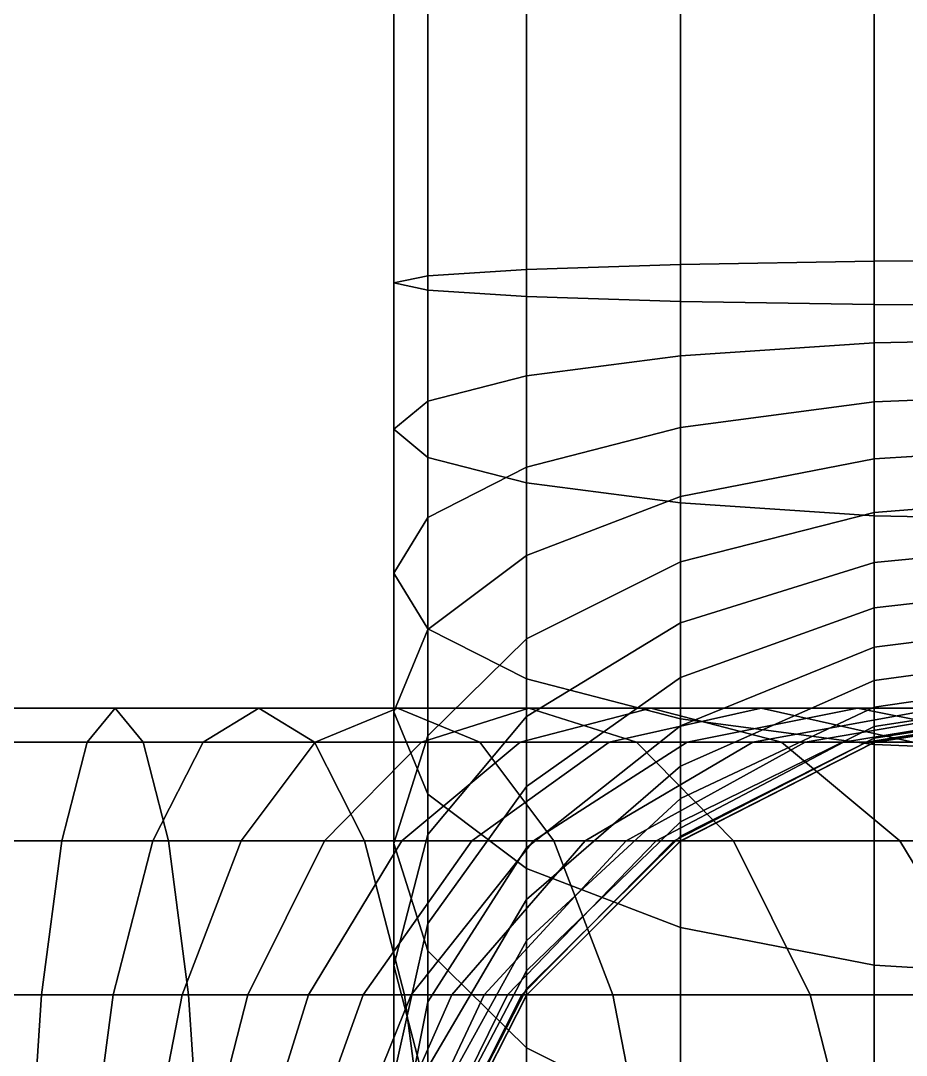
# Model space of a CAD drawing. Extents: x 91537 to 98524, y 82085 to 85415.
# Drawn here: x 98209.3 to 98367.4, y 84653.2 to 84837.8 of the extents above; entities that cross this region are included whole.
import ezdxf

# ---------------------------------------------------------------- set-up
doc = ezdxf.new("R2010")
doc.units = 0
doc.header["$LTSCALE"] = 20
doc.layers.add('INSULATION', color=254, linetype='CONTINUOUS')

msp = doc.modelspace()

# ---------------------------------------------------------------- linework, layer by layer
at = {"layer": 'INSULATION'}
for points in [[(98281.9263, 84941, 4488.3645), (98275.85, 84941, 4450), (98275.85, 84791, 4450), (98281.9263, 84792.2552, 4488.3439)], [(98275.85, 84941, 4450), (98281.9263, 84941, 4411.6355), (98281.9263, 84789.7447, 4411.6561), (98275.85, 84791, 4450)], [(98299.5605, 84941, 4522.9735), (98281.9263, 84941, 4488.3645), (98281.9263, 84792.2552, 4488.3439), (98299.5605, 84793.3876, 4522.9345)], [(98281.9263, 84941, 4411.6355), (98299.5605, 84941, 4377.0265), (98299.5605, 84788.6124, 4377.0655), (98281.9263, 84789.7447, 4411.6561)], [(98327.0265, 84941, 4550.4395), (98299.5605, 84941, 4522.9735), (98299.5605, 84793.3876, 4522.9345), (98327.0265, 84794.2863, 4550.3857)], [(98299.5605, 84941, 4377.0265), (98327.0265, 84941, 4349.5605), (98327.0265, 84787.7137, 4349.6143), (98299.5605, 84788.6124, 4377.0655)], [(98361.6355, 84941, 4568.0737), (98327.0265, 84941, 4550.4395), (98327.0265, 84794.2863, 4550.3857), (98361.6355, 84794.8633, 4568.0104)], [(98327.0265, 84941, 4349.5605), (98361.6355, 84941, 4331.9263), (98361.6355, 84787.1367, 4331.9896), (98327.0265, 84787.7137, 4349.6143)], [(98400, 84941, 4574.15), (98361.6355, 84941, 4568.0737), (98361.6355, 84794.8633, 4568.0104), (98400, 84795.0621, 4574.0835)], [(98361.6355, 84941, 4331.9263), (98400, 84941, 4325.85), (98400, 84786.9379, 4325.9165), (98361.6355, 84787.1367, 4331.9896)], [(98327.0265, 84794.2863, 4550.3857), (98299.5605, 84793.3876, 4522.9345), (98299.5605, 84774.4197, 4524.0603), (98327.0265, 84778.0047, 4551.2912)], [(98361.6355, 84794.8633, 4568.0104), (98327.0265, 84794.2863, 4550.3857), (98327.0265, 84778.0047, 4551.2912), (98361.6355, 84780.3065, 4568.7746)], [(98400, 84795.0621, 4574.0835), (98361.6355, 84794.8633, 4568.0104), (98361.6355, 84780.3065, 4568.7746), (98400, 84781.0996, 4574.7989)], [(98281.9263, 84792.2552, 4488.3439), (98275.85, 84791, 4450), (98275.85, 84764.8948, 4451.711), (98281.9263, 84769.9023, 4489.7473)], [(98299.5605, 84793.3876, 4522.9345), (98281.9263, 84792.2552, 4488.3439), (98281.9263, 84769.9023, 4489.7473), (98299.5605, 84774.4197, 4524.0603)], [(98275.85, 84791, 4450), (98281.9263, 84789.7447, 4411.6561), (98281.9263, 84759.8872, 4413.6748), (98275.85, 84764.8948, 4451.711)], [(98281.9263, 84789.7447, 4411.6561), (98299.5605, 84788.6124, 4377.0655), (98299.5605, 84755.3698, 4379.3618), (98281.9263, 84759.8872, 4413.6748)], [(98299.5605, 84788.6124, 4377.0655), (98327.0265, 84787.7137, 4349.6143), (98327.0265, 84751.7848, 4352.1308), (98299.5605, 84755.3698, 4379.3618)], [(98327.0265, 84787.7137, 4349.6143), (98361.6355, 84787.1367, 4331.9896), (98361.6355, 84749.4831, 4334.6475), (98327.0265, 84751.7848, 4352.1308)], [(98361.6355, 84787.1367, 4331.9896), (98400, 84786.9379, 4325.9165), (98400, 84748.6899, 4328.6231), (98361.6355, 84749.4831, 4334.6475)], [(98400, 84781.0996, 4574.7989), (98361.6355, 84780.3065, 4568.7746), (98361.6355, 84769.7959, 4570.8652), (98400, 84771.3686, 4576.7345)], [(98361.6355, 84780.3065, 4568.7746), (98327.0265, 84778.0047, 4551.2912), (98327.0265, 84765.2318, 4553.8319), (98361.6355, 84769.7959, 4570.8652)], [(98327.0265, 84778.0047, 4551.2912), (98299.5605, 84774.4197, 4524.0603), (98299.5605, 84758.1231, 4527.3019), (98327.0265, 84765.2318, 4553.8319)], [(98299.5605, 84774.4197, 4524.0603), (98281.9263, 84769.9023, 4489.7473), (98281.9263, 84749.1656, 4493.8721), (98299.5605, 84758.1231, 4527.3019)], [(98281.9263, 84769.9023, 4489.7473), (98275.85, 84764.8948, 4451.711), (98275.85, 84739.2362, 4456.8148), (98281.9263, 84749.1656, 4493.8721)], [(98361.6355, 84769.7959, 4570.8652), (98327.0265, 84765.2318, 4553.8319), (98327.0265, 84752.8998, 4558.0181), (98361.6355, 84759.6481, 4574.3099)], [(98400, 84771.3686, 4576.7345), (98361.6355, 84769.7959, 4570.8652), (98361.6355, 84759.6481, 4574.3099), (98400, 84761.9735, 4579.9237)], [(98275.85, 84764.8948, 4451.711), (98281.9263, 84759.8872, 4413.6748), (98281.9263, 84729.3067, 4419.7576), (98275.85, 84739.2362, 4456.8148)], [(98327.0265, 84765.2318, 4553.8319), (98299.5605, 84758.1231, 4527.3019), (98299.5605, 84742.3891, 4532.6429), (98327.0265, 84752.8998, 4558.0181)], [(98400, 84761.9735, 4579.9237), (98361.6355, 84759.6481, 4574.3099), (98361.6355, 84750.0368, 4579.0497), (98400, 84753.075, 4584.312)], [(98281.9263, 84759.8872, 4413.6748), (98299.5605, 84755.3698, 4379.3618), (98299.5605, 84720.3492, 4386.3278), (98281.9263, 84729.3067, 4419.7576)], [(98361.6355, 84759.6481, 4574.3099), (98327.0265, 84752.8998, 4558.0181), (98327.0265, 84741.2197, 4563.778), (98361.6355, 84750.0368, 4579.0497)], [(98299.5605, 84758.1231, 4527.3019), (98281.9263, 84749.1656, 4493.8721), (98281.9263, 84729.1448, 4500.6682), (98299.5605, 84742.3891, 4532.6429)], [(98299.5605, 84755.3698, 4379.3618), (98327.0265, 84751.7848, 4352.1308), (98327.0265, 84713.2405, 4359.7978), (98299.5605, 84720.3492, 4386.3278)], [(98327.0265, 84752.8998, 4558.0181), (98299.5605, 84742.3891, 4532.6429), (98299.5605, 84727.4868, 4539.9919), (98327.0265, 84741.2197, 4563.778)], [(98327.0265, 84751.7848, 4352.1308), (98361.6355, 84749.4831, 4334.6475), (98361.6355, 84708.6765, 4342.7644), (98327.0265, 84713.2405, 4359.7978)], [(98400, 84753.075, 4584.312), (98361.6355, 84750.0368, 4579.0497), (98361.6355, 84741.1264, 4585.0035), (98400, 84744.8254, 4589.8241)], [(98361.6355, 84750.0368, 4579.0497), (98327.0265, 84741.2197, 4563.778), (98327.0265, 84730.3914, 4571.0133), (98361.6355, 84741.1264, 4585.0035)], [(98361.6355, 84749.4831, 4334.6475), (98400, 84748.6899, 4328.6231), (98400, 84707.1038, 4336.8951), (98361.6355, 84708.6765, 4342.7644)], [(98281.9263, 84749.1656, 4493.8721), (98275.85, 84739.2362, 4456.8148), (98275.85, 84714.4633, 4465.2241), (98281.9263, 84729.1448, 4500.6682)], [(98400, 84744.8254, 4589.8241), (98361.6355, 84741.1264, 4585.0035), (98361.6355, 84733.0693, 4592.0693), (98400, 84737.366, 4596.366)], [(98299.5605, 84742.3891, 4532.6429), (98281.9263, 84729.1448, 4500.6682), (98281.9263, 84710.1822, 4510.0195), (98299.5605, 84727.4868, 4539.9919)], [(98327.0265, 84741.2197, 4563.778), (98299.5605, 84727.4868, 4539.9919), (98299.5605, 84713.6712, 4549.2231), (98327.0265, 84730.3914, 4571.0133)], [(98361.6355, 84741.1264, 4585.0035), (98327.0265, 84730.3914, 4571.0133), (98327.0265, 84720.6001, 4579.6001), (98361.6355, 84733.0693, 4592.0693)], [(98275.85, 84739.2362, 4456.8148), (98281.9263, 84729.3067, 4419.7576), (98281.9263, 84699.7819, 4429.78), (98275.85, 84714.4633, 4465.2241)], [(98400, 84737.366, 4596.366), (98361.6355, 84733.0693, 4592.0693), (98361.6355, 84726.0035, 4600.1264), (98400, 84730.8241, 4603.8254)], [(98361.6355, 84733.0693, 4592.0693), (98327.0265, 84720.6001, 4579.6001), (98327.0265, 84712.0133, 4589.3914), (98361.6355, 84726.0035, 4600.1264)], [(98281.9263, 84729.1448, 4500.6682), (98275.85, 84714.4633, 4465.2241), (98275.85, 84691, 4476.7949), (98281.9263, 84710.1822, 4510.0195)], [(98281.9263, 84729.3067, 4419.7576), (98299.5605, 84720.3492, 4386.3278), (98299.5605, 84686.5375, 4397.8053), (98281.9263, 84699.7819, 4429.78)], [(98327.0265, 84730.3914, 4571.0133), (98299.5605, 84713.6712, 4549.2231), (98299.5605, 84701.1787, 4560.1787), (98327.0265, 84720.6001, 4579.6001)], [(98400, 84730.8241, 4603.8254), (98361.6355, 84726.0035, 4600.1264), (98361.6355, 84720.0497, 4609.0368), (98400, 84725.312, 4612.075)], [(98299.5605, 84727.4868, 4539.9919), (98281.9263, 84710.1822, 4510.0195), (98281.9263, 84692.6025, 4521.7659), (98299.5605, 84713.6712, 4549.2231)], [(98361.6355, 84726.0035, 4600.1264), (98327.0265, 84712.0133, 4589.3914), (98327.0265, 84704.778, 4600.2197), (98361.6355, 84720.0497, 4609.0368)], [(98400, 84725.312, 4612.075), (98361.6355, 84720.0497, 4609.0368), (98361.6355, 84715.3099, 4618.6481), (98400, 84720.9237, 4620.9735)], [(98327.0265, 84720.6001, 4579.6001), (98299.5605, 84701.1787, 4560.1787), (98299.5605, 84690.2231, 4572.6712), (98327.0265, 84712.0133, 4589.3914)], [(98299.5605, 84720.3492, 4386.3278), (98327.0265, 84713.2405, 4359.7978), (98327.0265, 84676.0268, 4372.4301), (98299.5605, 84686.5375, 4397.8053)], [(98361.6355, 84720.0497, 4609.0368), (98327.0265, 84704.778, 4600.2197), (98327.0265, 84699.0181, 4611.8998), (98361.6355, 84715.3099, 4618.6481)], [(98400, 84720.9237, 4620.9735), (98361.6355, 84715.3099, 4618.6481), (98361.6355, 84711.8652, 4628.7959), (98400, 84717.7345, 4630.3686)], [(98400, 84717.7345, 4630.3686), (98361.6355, 84711.8652, 4628.7959), (98361.6355, 84709.7746, 4639.3065), (98400, 84715.7989, 4640.0996)], [(98226.1052, 84715.15, 5093.289), (98221.0977, 84709.0737, 5055.2527), (98198.7447, 84709.0737, 5056.6561), (98200, 84715.15, 5095)], [(98231.1128, 84709.0737, 5131.3252), (98226.1052, 84715.15, 5093.289), (98200, 84715.15, 5095), (98201.2552, 84709.0737, 5133.3439)], [(98251.7638, 84715.15, 5088.1852), (98241.8344, 84709.0737, 5051.1279), (98221.0977, 84709.0737, 5055.2527), (98226.1052, 84715.15, 5093.289)], [(98261.6933, 84709.0737, 5125.2424), (98251.7638, 84715.15, 5088.1852), (98226.1052, 84715.15, 5093.289), (98231.1128, 84709.0737, 5131.3252)], [(98276.5367, 84715.15, 5079.7759), (98261.8552, 84709.0737, 5044.3318), (98241.8344, 84709.0737, 5051.1279), (98251.7638, 84715.15, 5088.1852)], [(98291.2181, 84709.0737, 5115.22), (98276.5367, 84715.15, 5079.7759), (98251.7638, 84715.15, 5088.1852), (98261.6933, 84709.0737, 5125.2424)], [(98300, 84715.15, 5068.2051), (98280.8178, 84709.0737, 5034.9805), (98261.8552, 84709.0737, 5044.3318), (98276.5367, 84715.15, 5079.7759)], [(98275.85, 84714.4633, 4465.2241), (98281.9263, 84699.7819, 4429.78), (98281.9263, 84671.8178, 4443.5703), (98275.85, 84691, 4476.7949)], [(98319.1822, 84709.0737, 5101.4297), (98300, 84715.15, 5068.2051), (98276.5367, 84715.15, 5079.7759), (98291.2181, 84709.0737, 5115.22)], [(98321.7523, 84715.15, 5053.6707), (98298.3975, 84709.0737, 5023.2341), (98280.8178, 84709.0737, 5034.9805), (98300, 84715.15, 5068.2051)], [(98341.4214, 84715.15, 5036.4214), (98314.2936, 84709.0737, 5009.2936), (98298.3975, 84709.0737, 5023.2341), (98321.7523, 84715.15, 5053.6707)], [(98345.1071, 84709.0737, 5084.1072), (98321.7523, 84715.15, 5053.6707), (98300, 84715.15, 5068.2051), (98319.1822, 84709.0737, 5101.4297)], [(98358.6707, 84715.15, 5016.7523), (98328.2341, 84709.0737, 4993.3975), (98314.2936, 84709.0737, 5009.2936), (98341.4214, 84715.15, 5036.4214)], [(98368.5491, 84709.0737, 5063.5491), (98341.4214, 84715.15, 5036.4214), (98321.7523, 84715.15, 5053.6707), (98345.1071, 84709.0737, 5084.1072)], [(98361.6355, 84715.3099, 4618.6481), (98327.0265, 84699.0181, 4611.8998), (98327.0265, 84694.8319, 4624.2318), (98361.6355, 84711.8652, 4628.7959)], [(98373.2051, 84715.15, 4995), (98339.9805, 84709.0737, 4975.8178), (98328.2341, 84709.0737, 4993.3975), (98358.6707, 84715.15, 5016.7523)], [(98384.7759, 84715.15, 4971.5367), (98349.3318, 84709.0737, 4956.8552), (98339.9805, 84709.0737, 4975.8178), (98373.2051, 84715.15, 4995)], [(98389.1072, 84709.0737, 5040.1071), (98358.6707, 84715.15, 5016.7523), (98341.4214, 84715.15, 5036.4214), (98368.5491, 84709.0737, 5063.5491)], [(98393.1852, 84715.15, 4946.7638), (98356.1279, 84709.0737, 4936.8344), (98349.3318, 84709.0737, 4956.8552), (98384.7759, 84715.15, 4971.5367)], [(98398.289, 84715.15, 4921.1052), (98360.2527, 84709.0737, 4916.0977), (98356.1279, 84709.0737, 4936.8344), (98393.1852, 84715.15, 4946.7638)], [(98406.4297, 84709.0737, 5014.1822), (98373.2051, 84715.15, 4995), (98358.6707, 84715.15, 5016.7523), (98389.1072, 84709.0737, 5040.1071)], [(98400, 84715.15, 4895), (98361.6561, 84709.0737, 4893.7447), (98360.2527, 84709.0737, 4916.0977), (98398.289, 84715.15, 4921.1052)], [(98400, 84715.7989, 4640.0996), (98361.6355, 84709.7746, 4639.3065), (98361.6355, 84709.0104, 4653.8633), (98400, 84715.0835, 4654.0621)], [(98400, 84715.0835, 4654.0621), (98361.6355, 84709.0104, 4653.8633), (98361.6561, 84709.0737, 4893.7447), (98400, 84715.15, 4895)], [(98299.5605, 84713.6712, 4549.2231), (98281.9263, 84692.6025, 4521.7659), (98281.9263, 84676.7064, 4535.7064), (98299.5605, 84701.1787, 4560.1787)], [(98327.0265, 84713.2405, 4359.7978), (98361.6355, 84708.6765, 4342.7644), (98361.6355, 84669.2785, 4356.1382), (98327.0265, 84676.0268, 4372.4301)], [(98327.0265, 84712.0133, 4589.3914), (98299.5605, 84690.2231, 4572.6712), (98299.5605, 84680.9919, 4586.4868), (98327.0265, 84704.778, 4600.2197)], [(98361.6355, 84711.8652, 4628.7959), (98327.0265, 84694.8319, 4624.2318), (98327.0265, 84692.2912, 4637.0047), (98361.6355, 84709.7746, 4639.3065)], [(98221.0977, 84709.0737, 5055.2527), (98216.5803, 84691.4395, 5020.9397), (98197.6124, 84691.4395, 5022.0655), (98198.7447, 84709.0737, 5056.6561)], [(98235.6302, 84691.4395, 5165.6382), (98231.1128, 84709.0737, 5131.3252), (98201.2552, 84709.0737, 5133.3439), (98202.3876, 84691.4395, 5167.9345)], [(98241.8344, 84709.0737, 5051.1279), (98232.8769, 84691.4395, 5017.6981), (98216.5803, 84691.4395, 5020.9397), (98221.0977, 84709.0737, 5055.2527)], [(98270.6508, 84691.4395, 5158.6722), (98261.6933, 84709.0737, 5125.2424), (98231.1128, 84709.0737, 5131.3252), (98235.6302, 84691.4395, 5165.6382)], [(98261.8552, 84709.0737, 5044.3318), (98248.6109, 84691.4395, 5012.3571), (98232.8769, 84691.4395, 5017.6981), (98241.8344, 84709.0737, 5051.1279)], [(98280.8178, 84709.0737, 5034.9805), (98263.5132, 84691.4395, 5005.0081), (98248.6109, 84691.4395, 5012.3571), (98261.8552, 84709.0737, 5044.3318)], [(98304.4625, 84691.4395, 5147.1947), (98291.2181, 84709.0737, 5115.22), (98261.6933, 84709.0737, 5125.2424), (98270.6508, 84691.4395, 5158.6722)], [(98298.3975, 84709.0737, 5023.2341), (98277.3288, 84691.4395, 4995.7769), (98263.5132, 84691.4395, 5005.0081), (98280.8178, 84709.0737, 5034.9805)], [(98281.9263, 84710.1822, 4510.0195), (98275.85, 84691, 4476.7949), (98275.85, 84669.2477, 4491.3293), (98281.9263, 84692.6025, 4521.7659)], [(98314.2936, 84709.0737, 5009.2936), (98289.8213, 84691.4395, 4984.8213), (98277.3288, 84691.4395, 4995.7769), (98298.3975, 84709.0737, 5023.2341)], [(98328.2341, 84709.0737, 4993.3975), (98300.7769, 84691.4395, 4972.3288), (98289.8213, 84691.4395, 4984.8213), (98314.2936, 84709.0737, 5009.2936)], [(98336.4868, 84691.4395, 5131.402), (98319.1822, 84709.0737, 5101.4297), (98291.2181, 84709.0737, 5115.22), (98304.4625, 84691.4395, 5147.1947)], [(98339.9805, 84709.0737, 4975.8178), (98310.0081, 84691.4395, 4958.5132), (98300.7769, 84691.4395, 4972.3288), (98328.2341, 84709.0737, 4993.3975)], [(98349.3318, 84709.0737, 4956.8552), (98317.3571, 84691.4395, 4943.6109), (98310.0081, 84691.4395, 4958.5132), (98339.9805, 84709.0737, 4975.8178)], [(98356.1279, 84709.0737, 4936.8344), (98322.6981, 84691.4395, 4927.8769), (98317.3571, 84691.4395, 4943.6109), (98349.3318, 84709.0737, 4956.8552)], [(98366.1758, 84691.4395, 5111.5645), (98345.1071, 84709.0737, 5084.1072), (98319.1822, 84709.0737, 5101.4297), (98336.4868, 84691.4395, 5131.402)], [(98360.2527, 84709.0737, 4916.0977), (98325.9397, 84691.4395, 4911.5803), (98322.6981, 84691.4395, 4927.8769), (98356.1279, 84709.0737, 4936.8344)], [(98361.6561, 84709.0737, 4893.7447), (98327.0655, 84691.4395, 4892.6124), (98325.9397, 84691.4395, 4911.5803), (98360.2527, 84709.0737, 4916.0977)], [(98361.6355, 84709.7746, 4639.3065), (98327.0265, 84692.2912, 4637.0047), (98327.0265, 84691.3857, 4653.2863), (98361.6355, 84709.0104, 4653.8633)], [(98361.6355, 84709.0104, 4653.8633), (98327.0265, 84691.3857, 4653.2863), (98327.0655, 84691.4395, 4892.6124), (98361.6561, 84709.0737, 4893.7447)], [(98393.0214, 84691.4395, 5088.0214), (98368.5491, 84709.0737, 5063.5491), (98345.1071, 84709.0737, 5084.1072), (98366.1758, 84691.4395, 5111.5645)], [(98361.6355, 84708.6765, 4342.7644), (98400, 84707.1038, 4336.8951), (98400, 84666.9532, 4350.5244), (98361.6355, 84669.2785, 4356.1382)], [(98327.0265, 84704.778, 4600.2197), (98299.5605, 84680.9919, 4586.4868), (98299.5605, 84673.6429, 4601.3891), (98327.0265, 84699.0181, 4611.8998)], [(98299.5605, 84701.1787, 4560.1787), (98281.9263, 84676.7064, 4535.7064), (98281.9263, 84662.7659, 4551.6025), (98299.5605, 84690.2231, 4572.6712)], [(98281.9263, 84699.7819, 4429.78), (98299.5605, 84686.5375, 4397.8053), (98299.5605, 84654.5132, 4413.598), (98281.9263, 84671.8178, 4443.5703)], [(98327.0265, 84699.0181, 4611.8998), (98299.5605, 84673.6429, 4601.3891), (98299.5605, 84668.3019, 4617.1231), (98327.0265, 84694.8319, 4624.2318)], [(98327.0265, 84694.8319, 4624.2318), (98299.5605, 84668.3019, 4617.1231), (98299.5605, 84665.0603, 4633.4197), (98327.0265, 84692.2912, 4637.0047)], [(98281.9263, 84692.6025, 4521.7659), (98275.85, 84669.2477, 4491.3293), (98275.85, 84649.5786, 4508.5786), (98281.9263, 84676.7064, 4535.7064)], [(98327.0265, 84692.2912, 4637.0047), (98299.5605, 84665.0603, 4633.4197), (98299.5605, 84663.9345, 4652.3876), (98327.0265, 84691.3857, 4653.2863)], [(98216.5803, 84691.4395, 5020.9397), (98212.9953, 84663.9735, 4993.7088), (98196.7137, 84663.9735, 4994.6143), (98197.6124, 84691.4395, 5022.0655)], [(98239.2152, 84663.9735, 5192.8692), (98235.6302, 84691.4395, 5165.6382), (98202.3876, 84691.4395, 5167.9345), (98203.2863, 84663.9735, 5195.3857)], [(98232.8769, 84691.4395, 5017.6981), (98225.7682, 84663.9735, 4991.1681), (98212.9953, 84663.9735, 4993.7088), (98216.5803, 84691.4395, 5020.9397)], [(98248.6109, 84691.4395, 5012.3571), (98238.1002, 84663.9735, 4986.9819), (98225.7682, 84663.9735, 4991.1681), (98232.8769, 84691.4395, 5017.6981)], [(98277.7595, 84663.9735, 5185.2022), (98270.6508, 84691.4395, 5158.6722), (98235.6302, 84691.4395, 5165.6382), (98239.2152, 84663.9735, 5192.8692)], [(98263.5132, 84691.4395, 5005.0081), (98249.7803, 84663.9735, 4981.222), (98238.1002, 84663.9735, 4986.9819), (98248.6109, 84691.4395, 5012.3571)], [(98277.3288, 84691.4395, 4995.7769), (98260.6086, 84663.9735, 4973.9867), (98249.7803, 84663.9735, 4981.222), (98263.5132, 84691.4395, 5005.0081)], [(98289.8213, 84691.4395, 4984.8213), (98270.3999, 84663.9735, 4965.3999), (98260.6086, 84663.9735, 4973.9867), (98277.3288, 84691.4395, 4995.7769)], [(98300.7769, 84691.4395, 4972.3288), (98278.9867, 84663.9735, 4955.6086), (98270.3999, 84663.9735, 4965.3999), (98289.8213, 84691.4395, 4984.8213)], [(98314.9732, 84663.9735, 5172.5699), (98304.4625, 84691.4395, 5147.1947), (98270.6508, 84691.4395, 5158.6722), (98277.7595, 84663.9735, 5185.2022)], [(98275.85, 84691, 4476.7949), (98281.9263, 84671.8178, 4443.5703), (98281.9263, 84645.8929, 4460.8928), (98275.85, 84669.2477, 4491.3293)], [(98310.0081, 84691.4395, 4958.5132), (98286.222, 84663.9735, 4944.7803), (98278.9867, 84663.9735, 4955.6086), (98300.7769, 84691.4395, 4972.3288)], [(98317.3571, 84691.4395, 4943.6109), (98291.9819, 84663.9735, 4933.1002), (98286.222, 84663.9735, 4944.7803), (98310.0081, 84691.4395, 4958.5132)], [(98322.6981, 84691.4395, 4927.8769), (98296.1681, 84663.9735, 4920.7682), (98291.9819, 84663.9735, 4933.1002), (98317.3571, 84691.4395, 4943.6109)], [(98325.9397, 84691.4395, 4911.5803), (98298.7088, 84663.9735, 4907.9953), (98296.1681, 84663.9735, 4920.7682), (98322.6981, 84691.4395, 4927.8769)], [(98327.0655, 84691.4395, 4892.6124), (98299.6143, 84663.9735, 4891.7137), (98298.7088, 84663.9735, 4907.9953), (98325.9397, 84691.4395, 4911.5803)], [(98327.0265, 84691.3857, 4653.2863), (98299.5605, 84663.9345, 4652.3876), (98299.6143, 84663.9735, 4891.7137), (98327.0655, 84691.4395, 4892.6124)], [(98350.2197, 84663.9735, 5155.1882), (98336.4868, 84691.4395, 5131.402), (98304.4625, 84691.4395, 5147.1947), (98314.9732, 84663.9735, 5172.5699)], [(98382.896, 84663.9735, 5133.3546), (98366.1758, 84691.4395, 5111.5645), (98336.4868, 84691.4395, 5131.402), (98350.2197, 84663.9735, 5155.1882)], [(98412.4428, 84663.9735, 5107.4428), (98393.0214, 84691.4395, 5088.0214), (98366.1758, 84691.4395, 5111.5645), (98382.896, 84663.9735, 5133.3546)], [(98299.5605, 84690.2231, 4572.6712), (98281.9263, 84662.7659, 4551.6025), (98281.9263, 84651.0195, 4569.1822), (98299.5605, 84680.9919, 4586.4868)], [(98299.5605, 84686.5375, 4397.8053), (98327.0265, 84676.0268, 4372.4301), (98327.0265, 84640.7803, 4389.8118), (98299.5605, 84654.5132, 4413.598)], [(98299.5605, 84680.9919, 4586.4868), (98281.9263, 84651.0195, 4569.1822), (98281.9263, 84641.6682, 4588.1448), (98299.5605, 84673.6429, 4601.3891)], [(98281.9263, 84676.7064, 4535.7064), (98275.85, 84649.5786, 4508.5786), (98275.85, 84632.3293, 4528.2477), (98281.9263, 84662.7659, 4551.6025)], [(98327.0265, 84676.0268, 4372.4301), (98361.6355, 84669.2785, 4356.1382), (98361.6355, 84631.9632, 4374.5401), (98327.0265, 84640.7803, 4389.8118)], [(98299.5605, 84673.6429, 4601.3891), (98281.9263, 84641.6682, 4588.1448), (98281.9263, 84634.8721, 4608.1656), (98299.5605, 84668.3019, 4617.1231)], [(98281.9263, 84671.8178, 4443.5703), (98299.5605, 84654.5132, 4413.598), (98299.5605, 84624.8242, 4433.4355), (98281.9263, 84645.8929, 4460.8928)], [(98275.85, 84669.2477, 4491.3293), (98281.9263, 84645.8929, 4460.8928), (98281.9263, 84622.4509, 4481.4509), (98275.85, 84649.5786, 4508.5786)], [(98299.5605, 84668.3019, 4617.1231), (98281.9263, 84634.8721, 4608.1656), (98281.9263, 84630.7473, 4628.9023), (98299.5605, 84665.0603, 4633.4197)], [(98361.6355, 84669.2785, 4356.1382), (98400, 84666.9532, 4350.5244), (98400, 84628.925, 4369.2779), (98361.6355, 84631.9632, 4374.5401)], [(98299.5605, 84665.0603, 4633.4197), (98281.9263, 84630.7473, 4628.9023), (98281.9263, 84629.3439, 4651.2552), (98299.5605, 84663.9345, 4652.3876)], [(98212.9953, 84663.9735, 4993.7088), (98210.6935, 84629.3645, 4976.2254), (98196.1367, 84629.3645, 4976.9896), (98196.7137, 84663.9735, 4994.6143)], [(98241.5169, 84629.3645, 5210.3525), (98239.2152, 84663.9735, 5192.8692), (98203.2863, 84663.9735, 5195.3857), (98203.8633, 84629.3645, 5213.0104)], [(98225.7682, 84663.9735, 4991.1681), (98221.2041, 84629.3645, 4974.1348), (98210.6935, 84629.3645, 4976.2254), (98212.9953, 84663.9735, 4993.7088)], [(98238.1002, 84663.9735, 4986.9819), (98231.3519, 84629.3645, 4970.6901), (98221.2041, 84629.3645, 4974.1348), (98225.7682, 84663.9735, 4991.1681)], [(98249.7803, 84663.9735, 4981.222), (98240.9632, 84629.3645, 4965.9503), (98231.3519, 84629.3645, 4970.6901), (98238.1002, 84663.9735, 4986.9819)], [(98282.3235, 84629.3645, 5202.2356), (98277.7595, 84663.9735, 5185.2022), (98239.2152, 84663.9735, 5192.8692), (98241.5169, 84629.3645, 5210.3525)], [(98260.6086, 84663.9735, 4973.9867), (98249.8736, 84629.3645, 4959.9965), (98240.9632, 84629.3645, 4965.9503), (98249.7803, 84663.9735, 4981.222)], [(98270.3999, 84663.9735, 4965.3999), (98257.9307, 84629.3645, 4952.9307), (98249.8736, 84629.3645, 4959.9965), (98260.6086, 84663.9735, 4973.9867)], [(98278.9867, 84663.9735, 4955.6086), (98264.9965, 84629.3645, 4944.8736), (98257.9307, 84629.3645, 4952.9307), (98270.3999, 84663.9735, 4965.3999)], [(98286.222, 84663.9735, 4944.7803), (98270.9503, 84629.3645, 4935.9632), (98264.9965, 84629.3645, 4944.8736), (98278.9867, 84663.9735, 4955.6086)], [(98291.9819, 84663.9735, 4933.1002), (98275.6901, 84629.3645, 4926.3519), (98270.9503, 84629.3645, 4935.9632), (98286.222, 84663.9735, 4944.7803)], [(98296.1681, 84663.9735, 4920.7682), (98279.1348, 84629.3645, 4916.2041), (98275.6901, 84629.3645, 4926.3519), (98291.9819, 84663.9735, 4933.1002)], [(98281.9263, 84662.7659, 4551.6025), (98275.85, 84632.3293, 4528.2477), (98275.85, 84617.7949, 4550), (98281.9263, 84651.0195, 4569.1822)], [(98321.7215, 84629.3645, 5188.8618), (98314.9732, 84663.9735, 5172.5699), (98277.7595, 84663.9735, 5185.2022), (98282.3235, 84629.3645, 5202.2356)], [(98298.7088, 84663.9735, 4907.9953), (98281.2254, 84629.3645, 4905.6935), (98279.1348, 84629.3645, 4916.2041), (98296.1681, 84663.9735, 4920.7682)], [(98299.6143, 84663.9735, 4891.7137), (98281.9896, 84629.3645, 4891.1367), (98281.2254, 84629.3645, 4905.6935), (98298.7088, 84663.9735, 4907.9953)], [(98299.5605, 84663.9345, 4652.3876), (98281.9263, 84629.3439, 4651.2552), (98281.9896, 84629.3645, 4891.1367), (98299.6143, 84663.9735, 4891.7137)], [(98359.0368, 84629.3645, 5170.4599), (98350.2197, 84663.9735, 5155.1882), (98314.9732, 84663.9735, 5172.5699), (98321.7215, 84629.3645, 5188.8618)], [(98393.631, 84629.3645, 5147.3448), (98382.896, 84663.9735, 5133.3546), (98350.2197, 84663.9735, 5155.1882), (98359.0368, 84629.3645, 5170.4599)], [(98299.5605, 84654.5132, 4413.598), (98327.0265, 84640.7803, 4389.8118), (98327.0265, 84608.104, 4411.6454), (98299.5605, 84624.8242, 4433.4355)]]:
    msp.add_3dface(points, dxfattribs=at)

doc.saveas('drawing.dxf')
